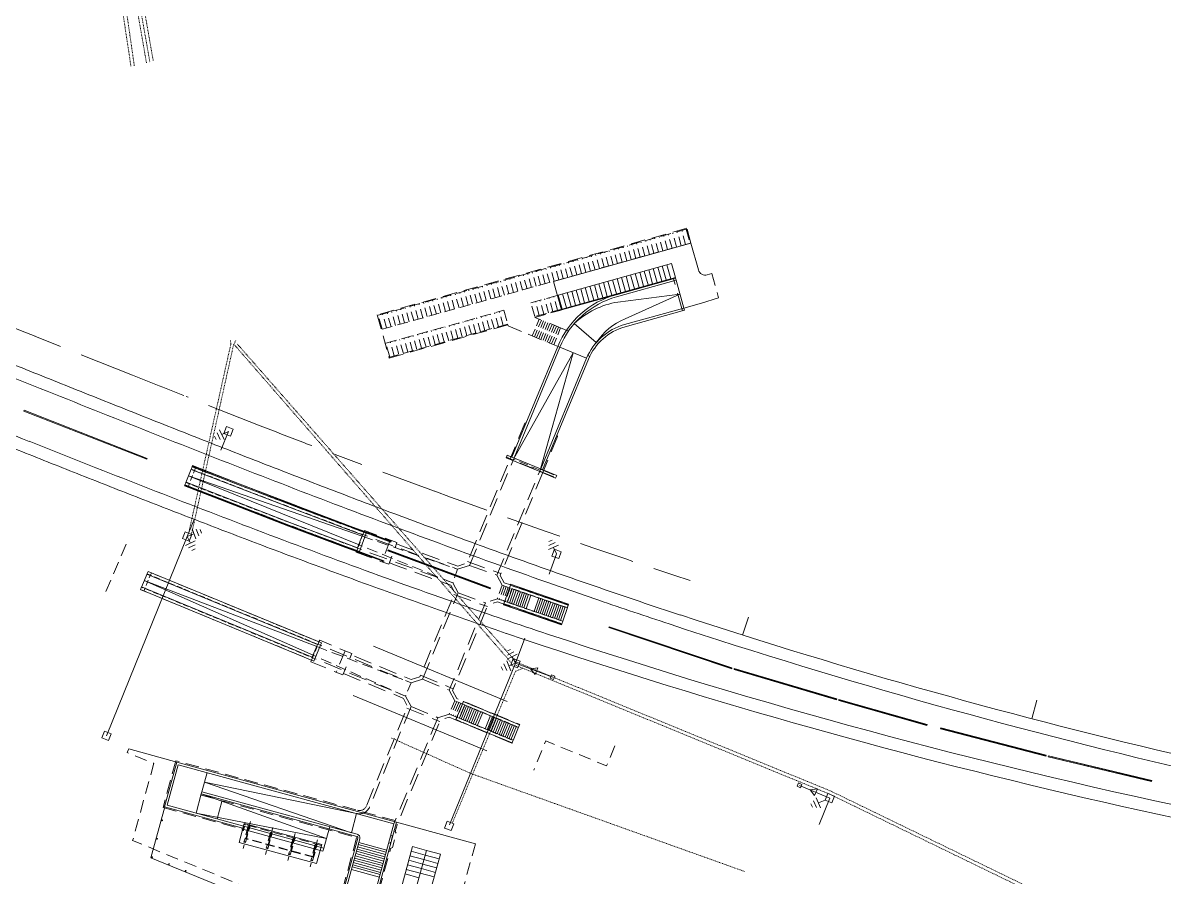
# Model space of a CAD drawing. Header units: metres. Extents: x 2698523 to 2699102, y 1261619 to 1261959.
# Drawn here: x 2698813.7 to 2698971.3, y 1261715.1 to 1261833.1 of the extents above; entities that cross this region are included whole.
import ezdxf

# ---------------------------------------------------------------- set-up
doc = ezdxf.new("R2010")
doc.units = ezdxf.units.M
for name, pattern in [('CADWORK_12', [3.75, 2.5, -1.25]), ('CADWORK_4', [9, 5.75, -3.25]), ('CADWORK_5', [13.2, 10, -1.5, 0.2, -1.5]), ('DGN Style 3', [10.7016, 7.644, -3.0576]), ('DGN Style 6', [14.538888, 0.007644, -3.0576, 5.3508, -3.0576, 0.007644, -3.0576]), ('GETRENNT', [1.25, 0.5, -0.25, 0, -0.25, 0, -0.25])]:
    doc.linetypes.add(name, pattern=pattern)
doc.layers.add('leitung', color=7, linetype='Continuous', lineweight=5, true_color=0x000000)
doc.layers.add('projekt_bzu23', color=7, linetype='Continuous', lineweight=5, true_color=0x000000)
doc.styles.add('Style-monotxt', font='monotxt.shx')
doc.linetypes.add('CADWORK_16', pattern='A,2,["|",Style-monotxt,S=6,R=170.000016,X=3.02,Y=5.58],-2.1,["|",Style-monotxt,S=12,R=10.000004,X=-2.9,Y=-6.6],-2.1,["|",Style-monotxt,S=6,R=170.000016,X=1.96,Y=-0.36],10.8', length=17)

msp = doc.modelspace()

# ---------------------------------------------------------------- linework, layer by layer
at = {"layer": 'leitung', "linetype": 'DGN Style 3', "ltscale": 0.005}
for points in [[(2698845.09, 1261874.66), (2698834.95, 1261871.89), (2698823.49, 1261861.04), (2698828.64, 1261827.11)], [(2698829.1, 1261827.19), (2698824.26, 1261860.84), (2698835.19, 1261870.92), (2698845.34, 1261873.68)], [(2698845.59, 1261872.72), (2698835.44, 1261869.95), (2698825.46, 1261860.39), (2698831.25, 1261827.72), (2698831.25, 1261827.71)], [(2698845.84, 1261871.75), (2698835.68, 1261868.99), (2698826.02, 1261860.3), (2698831.71, 1261827.92)]]:
    msp.add_lwpolyline(points, dxfattribs=at)
at = {"layer": 'leitung', "linetype": 'DGN Style 6', "ltscale": 0.005}
msp.add_lwpolyline([(2698830.78, 1261827.6), (2698825.02, 1261860.64), (2698833.94, 1261873.71)], dxfattribs=at)
at = {"layer": 'projekt_bzu23', "linetype": 'Continuous'}
for p, q in [((2698903.2, 1261797.79), (2698902.66, 1261799.72)), ((2698897.56, 1261796.22), (2698897.03, 1261798.15)), ((2698898.19, 1261796.39), (2698897.65, 1261798.32)), ((2698898.82, 1261796.57), (2698898.28, 1261798.5)), ((2698899.44, 1261796.74), (2698898.9, 1261798.67)), ((2698900.07, 1261796.92), (2698899.53, 1261798.85)), ((2698900.69, 1261797.09), (2698900.16, 1261799.02)), ((2698901.32, 1261797.27), (2698900.78, 1261799.2)), ((2698901.95, 1261797.44), (2698901.41, 1261799.37)), ((2698902.57, 1261797.62), (2698902.03, 1261799.55)), ((2698908.87, 1261798.5), (2698908.24, 1261798.32)), ((2698891.93, 1261794.65), (2698891.39, 1261796.57)), ((2698892.56, 1261794.82), (2698892.02, 1261796.75)), ((2698893.18, 1261795), (2698892.64, 1261796.92)), ((2698893.81, 1261795.17), (2698893.27, 1261797.1)), ((2698894.43, 1261795.35), (2698893.9, 1261797.27)), ((2698895.06, 1261795.52), (2698894.52, 1261797.45)), ((2698895.69, 1261795.69), (2698895.15, 1261797.62)), ((2698896.31, 1261795.87), (2698895.77, 1261797.8)), ((2698896.94, 1261796.04), (2698896.4, 1261797.97)), ((2698888.8, 1261793.77), (2698888.26, 1261795.7)), ((2698889.43, 1261793.95), (2698888.89, 1261795.87)), ((2698890.05, 1261794.12), (2698889.51, 1261796.05)), ((2698890.68, 1261794.3), (2698890.14, 1261796.22)), ((2698891.3, 1261794.47), (2698890.77, 1261796.4)), ((2698813.83, 1261779.51), (2698830.84, 1261772.86)), ((2698813.87, 1261779.61), (2698830.87, 1261772.95)), ((2698840.19, 1261776.03), (2698840.42, 1261775.58)), ((2698840.53, 1261776.48), (2698840.97, 1261775.59)), ((2698840.86, 1261776.92), (2698841.53, 1261775.58)), ((2698842.09, 1261776.7), (2698841.06, 1261774.12)), ((2698885.09, 1261771.15), (2698880.47, 1261773.06)), ((2698836.41, 1261762.17), (2698837.36, 1261764.52)), ((2698836.41, 1261762.17), (2698825.25, 1261734.63)), ((2698836.16, 1261760.94), (2698837.52, 1261761.58)), ((2698836.6, 1261760.6), (2698837.5, 1261761.03)), ((2698837.04, 1261760.25), (2698837.49, 1261760.47)), ((2698864.12, 1261760.22), (2698878.27, 1261754.95)), ((2698864.15, 1261760.31), (2698878.3, 1261755.04)), ((2698887.43, 1261759.76), (2698886.39, 1261756.95)), ((2698830.09, 1261755.16), (2698830.86, 1261757.01)), ((2698881.04, 1261755.47), (2698889.04, 1261752.71)), ((2698881.08, 1261755.57), (2698889.08, 1261752.81)), ((2698881.3, 1261754.97), (2698880.65, 1261753.08)), ((2698881.58, 1261754.88), (2698880.93, 1261752.98)), ((2698881.86, 1261754.78), (2698881.21, 1261752.89)), ((2698882.15, 1261754.68), (2698881.49, 1261752.79)), ((2698882.43, 1261754.58), (2698881.78, 1261752.69)), ((2698882.71, 1261754.49), (2698882.06, 1261752.6)), ((2698882.99, 1261754.39), (2698882.34, 1261752.5)), ((2698883.27, 1261754.29), (2698882.62, 1261752.4)), ((2698883.55, 1261754.2), (2698882.9, 1261752.31)), ((2698883.85, 1261754.09), (2698883.2, 1261752.2)), ((2698880.11, 1261752.75), (2698888.11, 1261750)), ((2698880.14, 1261752.85), (2698888.14, 1261750.09)), ((2698884.96, 1261753.71), (2698884.31, 1261751.82)), ((2698885.25, 1261753.61), (2698884.59, 1261751.72)), ((2698885.53, 1261753.52), (2698884.88, 1261751.62)), ((2698885.81, 1261753.42), (2698885.16, 1261751.53)), ((2698886.09, 1261753.32), (2698885.44, 1261751.43)), ((2698886.37, 1261753.22), (2698885.72, 1261751.33)), ((2698886.65, 1261753.13), (2698886, 1261751.24)), ((2698886.93, 1261753.03), (2698886.28, 1261751.14)), ((2698887.22, 1261752.93), (2698886.56, 1261751.04)), ((2698887.5, 1261752.84), (2698886.85, 1261750.95)), ((2698887.78, 1261752.74), (2698887.13, 1261750.85)), ((2698888.06, 1261752.64), (2698887.41, 1261750.75)), ((2698888.34, 1261752.55), (2698887.69, 1261750.66)), ((2698888.62, 1261752.45), (2698887.97, 1261750.56)), ((2698888.92, 1261752.35), (2698888.27, 1261750.46)), ((2698913.92, 1261751.04), (2698913.12, 1261748.53)), ((2698894.65, 1261749.6), (2698911.61, 1261743.91)), ((2698894.68, 1261749.69), (2698911.65, 1261744)), ((2698881.74, 1261744.68), (2698883.02, 1261748.11)), ((2698880.16, 1261744.58), (2698880.54, 1261743.65)), ((2698880.53, 1261744.99), (2698881.09, 1261743.6)), ((2698881.74, 1261744.68), (2698886.88, 1261742.72)), ((2698879.79, 1261744.15), (2698879.98, 1261743.69)), ((2698911.93, 1261743.81), (2698926.08, 1261739.61)), ((2698911.96, 1261743.9), (2698926.1, 1261739.71)), ((2698875, 1261738.8), (2698874.24, 1261736.95)), ((2698875.28, 1261738.69), (2698874.51, 1261736.84)), ((2698875.55, 1261738.57), (2698874.79, 1261736.72)), ((2698875.83, 1261738.46), (2698875.06, 1261736.61)), ((2698876.1, 1261738.34), (2698875.34, 1261736.5)), ((2698876.38, 1261738.23), (2698875.61, 1261736.38)), ((2698876.65, 1261738.12), (2698875.89, 1261736.27)), ((2698926.39, 1261739.52), (2698938.59, 1261736.1)), ((2698926.42, 1261739.62), (2698938.62, 1261736.19)), ((2698953.77, 1261739.54), (2698953.08, 1261736.99)), ((2698876.94, 1261738), (2698876.17, 1261736.15)), ((2698877.22, 1261737.88), (2698876.46, 1261736.03)), ((2698878.31, 1261737.43), (2698877.55, 1261735.58)), ((2698878.59, 1261737.32), (2698877.82, 1261735.47)), ((2698878.86, 1261737.2), (2698878.1, 1261735.36)), ((2698879.14, 1261737.09), (2698878.37, 1261735.24)), ((2698879.41, 1261736.98), (2698878.65, 1261735.13)), ((2698879.69, 1261736.86), (2698878.92, 1261735.01)), ((2698879.96, 1261736.75), (2698879.2, 1261734.9)), ((2698880.24, 1261736.63), (2698879.47, 1261734.79)), ((2698880.51, 1261736.52), (2698879.75, 1261734.67)), ((2698880.79, 1261736.41), (2698880.02, 1261734.56)), ((2698881.06, 1261736.29), (2698880.3, 1261734.45)), ((2698881.34, 1261736.18), (2698880.57, 1261734.33)), ((2698881.61, 1261736.07), (2698880.85, 1261734.22)), ((2698881.89, 1261735.95), (2698881.12, 1261734.1)), ((2698882.17, 1261735.83), (2698881.41, 1261733.99)), ((2698940.46, 1261735.61), (2698955.03, 1261731.83)), ((2698940.49, 1261735.7), (2698955.05, 1261731.93)), ((2698955.37, 1261731.85), (2698969.61, 1261728.43)), ((2698955.35, 1261731.75), (2698969.59, 1261728.34)), ((2698925.16, 1261726.03), (2698920.99, 1261727.79)), ((2698922.93, 1261725.66), (2698923.31, 1261724.73)), ((2698923.3, 1261726.07), (2698923.86, 1261724.69)), ((2698922.56, 1261725.24), (2698922.75, 1261724.77)), ((2698865.33, 1261722.71), (2698876.21, 1261719.73)), ((2698869.1, 1261717.54), (2698867.17, 1261718.07)), ((2698869.27, 1261718.17), (2698867.34, 1261718.7)), ((2698871.2, 1261717.64), (2698869.27, 1261718.17)), ((2698868.59, 1261715.66), (2698866.66, 1261716.19)), ((2698868.76, 1261716.29), (2698866.83, 1261716.82)), ((2698868.93, 1261716.92), (2698867, 1261717.44)), ((2698870.69, 1261715.76), (2698868.76, 1261716.29)), ((2698870.86, 1261716.39), (2698868.93, 1261716.92)), ((2698871.03, 1261717.02), (2698869.1, 1261717.54)), ((2698868.42, 1261715.04), (2698866.49, 1261715.56)), ((2698870.52, 1261715.14), (2698868.59, 1261715.66))]:
    msp.add_line(p, q, dxfattribs=at)
at = {"layer": 'projekt_bzu23'}
for p, q in [((2698905.01, 1261793.73), (2698903.93, 1261797.58)), ((2698892.9, 1261788.96), (2698889.87, 1261791.58)), ((2698887.62, 1261788.46), (2698887.62, 1261788.46)), ((2698887.86, 1261788.32), (2698891.56, 1261786.79)), ((2698862.12, 1261747.02), (2698880.61, 1261739.4)), ((2698881.74, 1261744.68), (2698872.63, 1261722.32)), ((2698859.31, 1261740.2), (2698877.8, 1261732.57)), ((2698839.16, 1261729.55), (2698838.43, 1261726.9)), ((2698838.35, 1261726.61), (2698837.63, 1261723.96)), ((2698925.16, 1261726.03), (2698923.68, 1261722.38)), ((2698859.8, 1261723.91), (2698859.08, 1261721.25)), ((2698856.01, 1261721.78), (2698855.28, 1261719.13)), ((2698856.01, 1261721.78), (2698856.09, 1261722.07)), ((2698863.8, 1261718.24), (2698859.94, 1261719.3)), ((2698863.88, 1261718.55), (2698860.02, 1261719.61)), ((2698863.97, 1261718.86), (2698860.11, 1261719.91)), ((2698863.38, 1261716.7), (2698859.52, 1261717.75)), ((2698863.46, 1261717.01), (2698859.6, 1261718.06)), ((2698863.55, 1261717.32), (2698859.69, 1261718.37)), ((2698863.63, 1261717.63), (2698859.77, 1261718.68)), ((2698863.71, 1261717.93), (2698859.86, 1261718.99)), ((2698862.95, 1261715.13), (2698859.09, 1261716.18)), ((2698863.04, 1261715.46), (2698859.18, 1261716.52)), ((2698863.12, 1261715.77), (2698859.27, 1261716.83)), ((2698863.21, 1261716.08), (2698859.35, 1261717.14)), ((2698863.29, 1261716.39), (2698859.43, 1261717.45))]:
    msp.add_line(p, q, dxfattribs=at)
at = {"layer": 'projekt_bzu23', "linetype": 'DGN Style 3'}
for p, q in [((2698828.84, 1261784.45), (2698815.38, 1261789.84)), ((2698846.48, 1261777.48), (2698836.27, 1261781.5)), ((2698870.58, 1261768.43), (2698858.32, 1261772.96))]:
    msp.add_line(p, q, dxfattribs=at)
at = {"layer": 'projekt_bzu23', "linetype": 'Continuous', "extrusion": (0, 0, -1)}
for p, q in [((2698837.07, 1261763.23), (2698837.61, 1261761.83)), ((2698837.62, 1261763.18), (2698837.99, 1261762.25)), ((2698838.18, 1261763.12), (2698838.36, 1261762.65)), ((2698886.33, 1261760.36), (2698887.69, 1261760.98)), ((2698886.34, 1261760.91), (2698887.25, 1261761.33)), ((2698886.36, 1261761.47), (2698886.82, 1261761.68)), ((2698880.63, 1261746.36), (2698881.08, 1261746.58)), ((2698880.63, 1261745.8), (2698881.52, 1261746.24)), ((2698880.62, 1261745.24), (2698881.97, 1261745.9))]:
    msp.add_line(p, q, dxfattribs=at)
at = {"layer": 'projekt_bzu23', "linetype": 'Continuous', "ltscale": 0.3}
for p, q in [((2698889.03, 1261752.68), (2698889.05, 1261752.73)), ((2698888.13, 1261750.08), (2698888.15, 1261750.13)), ((2698882.31, 1261736.16), (2698882.33, 1261736.2)), ((2698881.26, 1261733.62), (2698881.27, 1261733.66))]:
    msp.add_line(p, q, dxfattribs=at)
at = {"layer": 'projekt_bzu23', "linetype": 'Continuous', "ltscale": 0.5}
for p, q in [((2698845.07, 1261722.1), (2698844.84, 1261722.17)), ((2698848.16, 1261721.26), (2698847.93, 1261721.32)), ((2698844.24, 1261719.95), (2698844.47, 1261719.88)), ((2698851.25, 1261720.41), (2698851.02, 1261720.48)), ((2698854.33, 1261719.57), (2698854.1, 1261719.63)), ((2698847.32, 1261719.1), (2698847.55, 1261719.04)), ((2698850.41, 1261718.26), (2698850.64, 1261718.2)), ((2698853.5, 1261717.42), (2698853.73, 1261717.35))]:
    msp.add_line(p, q, dxfattribs=at)
at = {"layer": 'projekt_bzu23', "linetype": 'CADWORK_12', "ltscale": 0.8}
for points in [[(2698905.98, 1261802.72), (2698905.41, 1261804.75), (2698862.65, 1261792.8), (2698864.32, 1261786.83), (2698880.69, 1261791.4), (2698880.73, 1261791.27), (2698887.86, 1261788.32)], [(2698864.44, 1261761.68), (2698863.32, 1261758.68)], [(2698858.21, 1261746.38), (2698856.99, 1261743.42)]]:
    msp.add_lwpolyline(points, dxfattribs=at)
at = {"layer": 'projekt_bzu23', "linetype": 'CADWORK_12', "ltscale": 0.6}
for points in [[(2698905.34, 1261804.62), (2698905.88, 1261802.7), (2698863.31, 1261790.8), (2698862.77, 1261792.73), (2698905.34, 1261804.62)], [(2698888.18, 1261793.6), (2698884.42, 1261792.55), (2698883.88, 1261794.47), (2698887.64, 1261795.52)], [(2698880.13, 1261793.42), (2698880.67, 1261791.5), (2698864.39, 1261786.95), (2698863.85, 1261788.87), (2698880.13, 1261793.42)], [(2698884.43, 1261792.45), (2698888.1, 1261793.47)], [(2698860.58, 1261762.21), (2698873.76, 1261757.65)], [(2698873.08, 1261755.77), (2698860.14, 1261761.02)], [(2698854.29, 1261746.96), (2698867.33, 1261741.97)], [(2698866.56, 1261740.12), (2698853.8, 1261745.77)]]:
    msp.add_lwpolyline(points, dxfattribs=at)
at = {"layer": 'projekt_bzu23', "linetype": 'CADWORK_12', "ltscale": 0.5}
for points in [[(2698905.25, 1261802.52), (2698904.72, 1261804.45)], [(2698899.62, 1261800.95), (2698899.08, 1261802.87)], [(2698900.25, 1261801.12), (2698899.71, 1261803.05)], [(2698900.87, 1261801.3), (2698900.33, 1261803.22)], [(2698901.5, 1261801.47), (2698900.96, 1261803.4)], [(2698902.12, 1261801.65), (2698901.59, 1261803.57)], [(2698902.75, 1261801.82), (2698902.21, 1261803.75)], [(2698903.38, 1261802), (2698902.84, 1261803.92)], [(2698904, 1261802.17), (2698903.46, 1261804.1)], [(2698904.63, 1261802.35), (2698904.09, 1261804.27)], [(2698893.99, 1261799.37), (2698893.45, 1261801.3)], [(2698894.61, 1261799.55), (2698894.07, 1261801.47)], [(2698895.24, 1261799.72), (2698894.7, 1261801.65)], [(2698895.86, 1261799.9), (2698895.33, 1261801.82)], [(2698896.49, 1261800.07), (2698895.95, 1261802)], [(2698897.12, 1261800.25), (2698896.58, 1261802.17)], [(2698897.74, 1261800.42), (2698897.2, 1261802.35)], [(2698898.37, 1261800.6), (2698897.83, 1261802.52)], [(2698898.99, 1261800.77), (2698898.46, 1261802.7)], [(2698888.35, 1261797.8), (2698887.81, 1261799.72)], [(2698888.98, 1261797.97), (2698888.44, 1261799.9)], [(2698889.6, 1261798.15), (2698889.06, 1261800.07)], [(2698890.23, 1261798.32), (2698889.69, 1261800.25)], [(2698890.86, 1261798.5), (2698890.32, 1261800.42)], [(2698891.48, 1261798.67), (2698890.94, 1261800.6)], [(2698892.11, 1261798.85), (2698891.57, 1261800.77)], [(2698892.73, 1261799.02), (2698892.2, 1261800.95)], [(2698893.36, 1261799.2), (2698892.82, 1261801.12)], [(2698882.72, 1261796.22), (2698882.18, 1261798.15)], [(2698883.34, 1261796.4), (2698882.8, 1261798.33)], [(2698883.97, 1261796.57), (2698883.43, 1261798.5)], [(2698884.6, 1261796.75), (2698884.06, 1261798.68)], [(2698885.22, 1261796.92), (2698884.68, 1261798.85)], [(2698885.85, 1261797.1), (2698885.31, 1261799.02)], [(2698886.47, 1261797.27), (2698885.93, 1261799.2)], [(2698887.1, 1261797.45), (2698886.56, 1261799.37)], [(2698887.73, 1261797.62), (2698887.19, 1261799.55)], [(2698877.08, 1261794.65), (2698876.54, 1261796.58)], [(2698877.71, 1261794.82), (2698877.17, 1261796.75)], [(2698878.33, 1261795), (2698877.8, 1261796.93)], [(2698878.96, 1261795.17), (2698878.42, 1261797.1)], [(2698879.59, 1261795.35), (2698879.05, 1261797.28)], [(2698880.21, 1261795.52), (2698879.67, 1261797.45)], [(2698880.84, 1261795.7), (2698880.3, 1261797.63)], [(2698881.46, 1261795.87), (2698880.93, 1261797.8)], [(2698882.09, 1261796.05), (2698881.55, 1261797.98)], [(2698871.45, 1261793.08), (2698870.91, 1261795)], [(2698872.07, 1261793.25), (2698871.54, 1261795.18)], [(2698872.7, 1261793.43), (2698872.16, 1261795.35)], [(2698873.33, 1261793.6), (2698872.79, 1261795.53)], [(2698873.95, 1261793.77), (2698873.41, 1261795.7)], [(2698874.58, 1261793.95), (2698874.04, 1261795.88)], [(2698875.2, 1261794.12), (2698874.67, 1261796.05)], [(2698875.83, 1261794.3), (2698875.29, 1261796.23)], [(2698876.46, 1261794.47), (2698875.92, 1261796.4)], [(2698886.3, 1261793.07), (2698885.76, 1261795)], [(2698886.92, 1261793.25), (2698886.38, 1261795.17)], [(2698887.55, 1261793.42), (2698887.01, 1261795.35)], [(2698865.81, 1261791.5), (2698865.28, 1261793.43)], [(2698866.44, 1261791.68), (2698865.9, 1261793.6)], [(2698867.07, 1261791.85), (2698866.53, 1261793.78)], [(2698867.69, 1261792.03), (2698867.15, 1261793.95)], [(2698868.32, 1261792.2), (2698867.78, 1261794.13)], [(2698868.94, 1261792.38), (2698868.41, 1261794.3)], [(2698869.57, 1261792.55), (2698869.03, 1261794.48)], [(2698870.2, 1261792.73), (2698869.66, 1261794.65)], [(2698870.82, 1261792.9), (2698870.28, 1261794.83)], [(2698885.04, 1261792.72), (2698884.51, 1261794.65)], [(2698885.67, 1261792.9), (2698885.13, 1261794.82)], [(2698863.94, 1261790.98), (2698863.4, 1261792.9)], [(2698864.56, 1261791.15), (2698864.02, 1261793.08)], [(2698865.19, 1261791.33), (2698864.65, 1261793.25)], [(2698875.03, 1261789.92), (2698874.49, 1261791.85)], [(2698875.66, 1261790.1), (2698875.12, 1261792.02)], [(2698876.28, 1261790.27), (2698875.74, 1261792.2)], [(2698876.91, 1261790.45), (2698876.37, 1261792.37)], [(2698877.53, 1261790.62), (2698877, 1261792.55)], [(2698878.16, 1261790.8), (2698877.62, 1261792.72)], [(2698878.79, 1261790.97), (2698878.25, 1261792.9)], [(2698879.41, 1261791.15), (2698878.87, 1261793.07)], [(2698880.04, 1261791.32), (2698879.5, 1261793.25)], [(2698869.4, 1261788.35), (2698868.86, 1261790.27)], [(2698870.02, 1261788.52), (2698869.48, 1261790.45)], [(2698870.65, 1261788.7), (2698870.11, 1261790.62)], [(2698871.27, 1261788.87), (2698870.73, 1261790.8)], [(2698871.9, 1261789.05), (2698871.36, 1261790.97)], [(2698872.53, 1261789.22), (2698871.99, 1261791.15)], [(2698873.15, 1261789.4), (2698872.61, 1261791.32)], [(2698873.78, 1261789.57), (2698873.24, 1261791.5)], [(2698874.4, 1261789.75), (2698873.87, 1261791.67)], [(2698865.01, 1261787.12), (2698864.47, 1261789.05)], [(2698865.64, 1261787.3), (2698865.1, 1261789.22)], [(2698866.27, 1261787.47), (2698865.73, 1261789.4)], [(2698866.89, 1261787.65), (2698866.35, 1261789.57)], [(2698867.52, 1261787.82), (2698866.98, 1261789.75)], [(2698868.14, 1261788), (2698867.6, 1261789.92)], [(2698868.77, 1261788.17), (2698868.23, 1261790.1)], [(2698885.17, 1261771.34), (2698881.47, 1261772.87)], [(2698873.76, 1261757.65), (2698873.08, 1261755.77)], [(2698879.9, 1261755.46), (2698879.24, 1261753.57)], [(2698880.18, 1261755.36), (2698879.52, 1261753.47)], [(2698880.46, 1261755.26), (2698879.81, 1261753.37)], [(2698880.74, 1261755.17), (2698880.09, 1261753.27)], [(2698881.02, 1261755.07), (2698880.37, 1261753.18)], [(2698867.33, 1261741.97), (2698866.56, 1261740.12)], [(2698873.35, 1261739.48), (2698872.59, 1261737.63)], [(2698873.63, 1261739.37), (2698872.86, 1261737.52)], [(2698873.9, 1261739.26), (2698873.14, 1261737.41)], [(2698874.18, 1261739.14), (2698873.41, 1261737.29)], [(2698874.45, 1261739.03), (2698873.69, 1261737.18)], [(2698874.73, 1261738.91), (2698873.96, 1261737.07)], [(2698854.96, 1261719.48), (2698844.26, 1261722.41)], [(2698844.84, 1261722.17), (2698844.24, 1261719.95)], [(2698844.47, 1261719.88), (2698845.07, 1261722.1)], [(2698847.93, 1261721.32), (2698847.32, 1261719.1)], [(2698847.55, 1261719.04), (2698848.16, 1261721.26)], [(2698853.86, 1261717.85), (2698844.37, 1261720.45)], [(2698853.88, 1261717.91), (2698844.39, 1261720.51)], [(2698851.02, 1261720.48), (2698850.41, 1261718.26)], [(2698850.64, 1261718.2), (2698851.25, 1261720.41)], [(2698854.1, 1261719.63), (2698853.5, 1261717.42)], [(2698853.73, 1261717.35), (2698854.33, 1261719.57)]]:
    msp.add_lwpolyline(points, dxfattribs=at)
at = {"layer": 'projekt_bzu23', "linetype": 'Continuous', "flags": 128}
for points in [[(2698908.24, 1261798.32, -0.414094), (2698907.01, 1261799.02), (2698905.98, 1261802.72), (2698887, 1261797.42), (2698888.1, 1261793.47), (2698895.64, 1261795.58)], [(2698833, 1261722.96, 1), (2698832.9, 1261722.96), (2698832.9, 1261722.96, 1), (2698833, 1261722.96)], [(2698832.31, 1261720.42, 1), (2698832.21, 1261720.42), (2698832.21, 1261720.42, 1), (2698832.31, 1261720.42)], [(2698831.61, 1261717.88, 1), (2698831.51, 1261717.88), (2698831.51, 1261717.88, 1), (2698831.61, 1261717.88)], [(2698833.93, 1261716.93, 1), (2698833.83, 1261716.93), (2698833.83, 1261716.93, 1), (2698833.93, 1261716.93)], [(2698836.24, 1261715.99, 1), (2698836.14, 1261715.99), (2698836.14, 1261715.99, 1), (2698836.24, 1261715.99)]]:
    msp.add_lwpolyline(points, format="xyb", dxfattribs=at)
at = {"layer": 'projekt_bzu23', "flags": 128}
for points in [[(2698887.64, 1261795.52), (2698903.29, 1261799.9), (2698903.83, 1261797.97), (2698888.18, 1261793.6), (2698887.64, 1261795.52)], [(2698885.17, 1261771.34), (2698889.71, 1261787.56), (2698881.47, 1261772.86)], [(2698865.33, 1261722.71), (2698834.95, 1261731.01), (2698833.26, 1261724.84), (2698844.11, 1261721.87), (2698844.07, 1261721.73), (2698855.16, 1261718.7), (2698855.28, 1261719.13)], [(2698864.96, 1261722.5), (2698835.16, 1261730.65), (2698833.63, 1261725.05), (2698855.28, 1261719.13)], [(2698859.08, 1261721.25), (2698838.8, 1261728.22), (2698859.8, 1261723.91)], [(2698838.35, 1261726.61), (2698855.64, 1261720.46), (2698837.63, 1261723.96)], [(2698857.85, 1261711.65), (2698860.25, 1261720.42), (2698860.26, 1261720.49), (2698860.26, 1261720.56), (2698860.26, 1261720.63), (2698860.24, 1261720.7), (2698860.22, 1261720.76), (2698860.18, 1261720.83), (2698860.14, 1261720.88), (2698860.08, 1261720.93), (2698860.03, 1261720.97), (2698859.96, 1261721.01), (2698859.9, 1261721.03), (2698838.43, 1261726.9), (2698838.35, 1261726.61)], [(2698838.35, 1261726.61), (2698859.82, 1261720.74), (2698859.85, 1261720.73), (2698859.88, 1261720.71), (2698859.91, 1261720.69), (2698859.93, 1261720.66), (2698859.95, 1261720.63), (2698859.96, 1261720.6), (2698859.96, 1261720.56), (2698859.96, 1261720.53), (2698859.96, 1261720.5), (2698857.56, 1261711.73)], [(2698833.31, 1261724.83), (2698831.38, 1261717.79), (2698865.95, 1261703.63), (2698867.02, 1261703.16), (2698868.07, 1261702.64), (2698869.09, 1261702.07), (2698870.09, 1261701.46), (2698871.05, 1261700.79)], [(2698864.96, 1261722.5), (2698861.71, 1261710.59), (2698862, 1261710.51), (2698865.33, 1261722.71)], [(2698844.77, 1261721.9), (2698845, 1261721.84), (2698844.93, 1261721.6), (2698844.71, 1261721.66), (2698844.77, 1261721.9)], [(2698844.86, 1261721.86), (2698844.9, 1261721.85), (2698844.84, 1261721.64), (2698844.8, 1261721.65), (2698844.86, 1261721.86)], [(2698847.86, 1261721.06), (2698848.08, 1261720.99), (2698848.02, 1261720.75), (2698847.8, 1261720.81), (2698847.86, 1261721.06)], [(2698847.95, 1261721.02), (2698847.99, 1261721.01), (2698847.93, 1261720.79), (2698847.89, 1261720.8), (2698847.95, 1261721.02)], [(2698850.95, 1261720.21), (2698851.17, 1261720.15), (2698851.1, 1261719.91), (2698850.88, 1261719.97), (2698850.95, 1261720.21)], [(2698851.04, 1261720.17), (2698851.07, 1261720.16), (2698851.02, 1261719.95), (2698850.98, 1261719.96), (2698851.04, 1261720.17)], [(2698854.03, 1261719.37), (2698854.26, 1261719.31), (2698854.19, 1261719.07), (2698853.97, 1261719.13), (2698854.03, 1261719.37)], [(2698854.12, 1261719.33), (2698854.16, 1261719.32), (2698854.1, 1261719.11), (2698854.06, 1261719.12), (2698854.12, 1261719.33)], [(2698865.29, 1261711.17), (2698867.52, 1261719.33), (2698869.44, 1261718.8), (2698867.22, 1261710.65), (2698865.29, 1261711.17)], [(2698865.29, 1261711.17), (2698867.52, 1261719.33), (2698869.44, 1261718.8), (2698867.22, 1261710.65), (2698865.29, 1261711.17)], [(2698867.22, 1261710.65), (2698869.44, 1261718.8), (2698871.37, 1261718.27), (2698869.15, 1261710.12), (2698867.22, 1261710.65)], [(2698867.22, 1261710.65), (2698869.44, 1261718.8), (2698871.37, 1261718.27), (2698869.15, 1261710.12), (2698867.22, 1261710.65)]]:
    msp.add_lwpolyline(points, dxfattribs=at)
at = {"layer": 'projekt_bzu23', "linetype": 'CADWORK_4', "ltscale": 0.3, "flags": 128}
for points in [[(2698908.87, 1261798.5), (2698909.81, 1261795.14)], [(2698895.48, 1261733.26), (2698894.34, 1261730.48), (2698885.93, 1261733.93), (2698884.27, 1261729.9)], [(2698876.21, 1261719.73), (2698871.56, 1261702.75), (2698870.84, 1261702.94), (2698858.33, 1261708.07), (2698857.86, 1261706.94), (2698856.47, 1261707.51), (2698856.94, 1261708.64), (2698828.87, 1261720.17), (2698831.79, 1261730.84), (2698828.12, 1261732.33)]]:
    msp.add_lwpolyline(points, dxfattribs=at)
at = {"layer": 'projekt_bzu23', "flags": 128}
for points in [[(2698903.93, 1261797.58), (2698903.85, 1261797.87), (2698895.64, 1261795.58, 0.230483), (2698887.59, 1261788.43), (2698881.25, 1261773.12)], [(2698881.55, 1261773.05), (2698887.86, 1261788.32, -0.230483), (2698895.72, 1261795.29), (2698903.93, 1261797.58)], [(2698904.47, 1261795.66), (2698895.9, 1261794.56, 0.150435), (2698889.87, 1261791.58)], [(2698904.47, 1261795.66), (2698896.9, 1261792.26, 0.150422), (2698892.9, 1261788.96)], [(2698885.24, 1261771.52), (2698891.56, 1261786.79, -0.230483), (2698896.8, 1261791.44), (2698905.01, 1261793.73), (2698905.09, 1261793.44), (2698896.88, 1261791.15, 0.230483), (2698891.84, 1261786.68), (2698885.5, 1261771.36)], [(2698904.53, 1261751.32, -0.002742), (2698895.65, 1261754.3, -0.002481), (2698886.81, 1261757.37, -0.002219), (2698877.99, 1261760.53, -0.001958), (2698869.2, 1261763.76, -0.001697), (2698860.44, 1261767.05, -0.001436), (2698851.69, 1261770.4, -0.001175), (2698842.96, 1261773.79, -0.000914), (2698834.25, 1261777.22, -0.000653), (2698825.55, 1261780.67, -0.000392), (2698816.85, 1261784.15, -0.000131), (2698808.16, 1261787.63)], [(2698880.48, 1261748.79, -0.00253), (2698872.17, 1261751.66, -0.002264), (2698863.88, 1261754.61, -0.001998), (2698855.61, 1261757.64, -0.001731), (2698847.37, 1261760.72, -0.001465), (2698839.15, 1261763.86, -0.001199), (2698830.94, 1261767.04, -0.000932), (2698822.75, 1261770.25, -0.000666), (2698814.57, 1261773.5, -0.0004), (2698806.4, 1261776.75, -0.000133), (2698798.23, 1261780.02)], [(2698844.37, 1261722.39, 1), (2698844.37, 1261722.49, 1), (2698844.37, 1261722.39)], [(2698844.14, 1261721.55, 1), (2698844.14, 1261721.65, 1), (2698844.14, 1261721.55)], [(2698844.77, 1261721.68, 1), (2698844.77, 1261721.71, 1), (2698844.77, 1261721.68)], [(2698844.81, 1261721.82, 1), (2698844.81, 1261721.86, 1), (2698844.81, 1261721.82)], [(2698844.9, 1261721.64, 1), (2698844.9, 1261721.68, 1), (2698844.9, 1261721.64)], [(2698844.94, 1261721.78, 1), (2698844.94, 1261721.82, 1), (2698844.94, 1261721.78)], [(2698847.85, 1261720.83, 1), (2698847.85, 1261720.87, 1), (2698847.85, 1261720.83)], [(2698847.89, 1261720.98, 1), (2698847.89, 1261721.01, 1), (2698847.89, 1261720.98)], [(2698847.99, 1261720.79, 1), (2698847.99, 1261720.83, 1), (2698847.99, 1261720.79)], [(2698848.03, 1261720.94, 1), (2698848.03, 1261720.98, 1), (2698848.03, 1261720.94)], [(2698850.94, 1261719.99, 1), (2698850.94, 1261720.03, 1), (2698850.94, 1261719.99)], [(2698850.98, 1261720.13, 1), (2698850.98, 1261720.17, 1), (2698850.98, 1261720.13)], [(2698851.07, 1261719.95, 1), (2698851.07, 1261719.99, 1), (2698851.07, 1261719.95)], [(2698851.11, 1261720.1, 1), (2698851.11, 1261720.13, 1), (2698851.11, 1261720.1)], [(2698854.07, 1261719.29, 1), (2698854.07, 1261719.33, 1), (2698854.07, 1261719.29)], [(2698854.2, 1261719.25, 1), (2698854.2, 1261719.29, 1), (2698854.2, 1261719.25)], [(2698854.03, 1261719.14, 1), (2698854.03, 1261719.18, 1), (2698854.03, 1261719.14)], [(2698854.16, 1261719.11, 1), (2698854.16, 1261719.14, 1), (2698854.16, 1261719.11)]]:
    msp.add_lwpolyline(points, format="xyb", dxfattribs=at)
at = {"layer": 'projekt_bzu23', "linetype": 'CADWORK_12'}
for points in [[(2698904.8, 1261793.36), (2698903.56, 1261797.79)], [(2698875.4, 1261758.18), (2698881.55, 1261773.05)], [(2698836.22, 1261769.62), (2698836.95, 1261771.49)], [(2698879.16, 1261756.82), (2698885.24, 1261771.52)], [(2698875.12, 1261758.7), (2698879.74, 1261757.04)], [(2698875.4, 1261758.18), (2698879.16, 1261756.82)], [(2698868.9, 1261742.47), (2698873.82, 1261754.37)], [(2698873.24, 1261754.16), (2698877.86, 1261752.49)], [(2698873.82, 1261754.37), (2698877.59, 1261753.01)], [(2698877.59, 1261753.01), (2698872.59, 1261740.94)], [(2698888.92, 1261752.35), (2698888.27, 1261750.46)], [(2698868.63, 1261743.01), (2698873.16, 1261741.14)], [(2698868.9, 1261742.47), (2698872.59, 1261740.94)], [(2698867.32, 1261738.67), (2698861.58, 1261724.78)], [(2698866.75, 1261738.47), (2698871.28, 1261736.6)], [(2698867.32, 1261738.67), (2698871.02, 1261737.14)], [(2698871.02, 1261737.14), (2698864.96, 1261722.5)], [(2698882.17, 1261735.83), (2698881.41, 1261733.99)], [(2698840.52, 1261723.17), (2698841.21, 1261725.67)]]:
    msp.add_lwpolyline(points, dxfattribs=at)
at = {"layer": 'projekt_bzu23', "linetype": 'Continuous', "flags": 128}
for points in [[(2698905.01, 1261793.73), (2698907.42, 1261794.4), (2698909.81, 1261795.14)], [(2698842.09, 1261776.7), (2698841.2, 1261776.26)], [(2698887.45, 1261770.61), (2698880.62, 1261773.43), (2698880.47, 1261773.06)], [(2698860.61, 1261762.41), (2698859.94, 1261760.61), (2698858.07, 1261761.31), (2698850.59, 1261764.13), (2698843.12, 1261766.99), (2698836.24, 1261769.66), (2698836.09, 1261769.29), (2698842.97, 1261766.62), (2698850.45, 1261763.75), (2698857.93, 1261760.93), (2698860.18, 1261760.1), (2698861.13, 1261762.65), (2698858.87, 1261763.49), (2698851.38, 1261766.31), (2698843.91, 1261769.17), (2698837.08, 1261771.82), (2698836.93, 1261771.45), (2698843.77, 1261768.8), (2698851.24, 1261765.93), (2698858.73, 1261763.11), (2698860.61, 1261762.41)], [(2698837.09, 1261771.85), (2698843.92, 1261769.19), (2698843.92, 1261769.19), (2698851.39, 1261766.33), (2698851.39, 1261766.33), (2698858.88, 1261763.51), (2698858.88, 1261763.51), (2698864.55, 1261761.41)], [(2698837.12, 1261771.94), (2698843.96, 1261769.29), (2698843.96, 1261769.29), (2698851.43, 1261766.42), (2698851.43, 1261766.43), (2698858.91, 1261763.6), (2698858.91, 1261763.61), (2698864.59, 1261761.5)], [(2698860.58, 1261762.21), (2698836.59, 1261770.56), (2698860.14, 1261761.02)], [(2698885.09, 1261771.15), (2698887.29, 1261770.24), (2698887.45, 1261770.61)], [(2698836.05, 1261769.17), (2698842.93, 1261766.5), (2698842.93, 1261766.5), (2698850.4, 1261763.63), (2698850.4, 1261763.63), (2698857.89, 1261760.81), (2698857.89, 1261760.81), (2698863.54, 1261758.72)], [(2698836.08, 1261769.26), (2698842.96, 1261766.59), (2698842.96, 1261766.59), (2698850.44, 1261763.73), (2698850.44, 1261763.73), (2698857.92, 1261760.9), (2698857.92, 1261760.9), (2698863.58, 1261758.81)], [(2698836.41, 1261762.17), (2698836.84, 1261761.27)], [(2698830.11, 1261755.2), (2698829.96, 1261754.83), (2698853.9, 1261744.96), (2698854.94, 1261747.47), (2698830.99, 1261757.35), (2698830.84, 1261756.98), (2698854.41, 1261747.25), (2698853.68, 1261745.48), (2698830.11, 1261755.2)], [(2698853.8, 1261745.77), (2698830.47, 1261756.09), (2698854.29, 1261746.96)], [(2698888.9, 1261752.31), (2698889.03, 1261752.69), (2698881.04, 1261755.44), (2698880.15, 1261752.87), (2698888.15, 1261750.12), (2698888.28, 1261750.49), (2698880.66, 1261753.12), (2698881.28, 1261754.94), (2698888.9, 1261752.31)], [(2698881.74, 1261744.68), (2698880.81, 1261744.3)], [(2698883.9, 1261743.85), (2698883.9, 1261743.85)], [(2698883.9, 1261743.85), (2698883.9, 1261743.85)], [(2698886.73, 1261743.04), (2698886.56, 1261742.58)], [(2698887.2, 1261742.87), (2698886.73, 1261743.04)], [(2698887.02, 1261742.4), (2698887.2, 1261742.87)], [(2698886.56, 1261742.58), (2698887.02, 1261742.4)], [(2698882.31, 1261736.17), (2698874.55, 1261739.38), (2698873.51, 1261736.86), (2698881.27, 1261733.65), (2698881.42, 1261734.02), (2698874.03, 1261737.08), (2698874.77, 1261738.85), (2698882.16, 1261735.8), (2698882.31, 1261736.17)], [(2698828.12, 1261732.33), (2698828.32, 1261732.83), (2698834.95, 1261731.01)], [(2698920.86, 1261728.12), (2698920.66, 1261727.66)], [(2698920.66, 1261727.66), (2698921.12, 1261727.47)], [(2698921.32, 1261727.93), (2698920.86, 1261728.12)], [(2698921.12, 1261727.47), (2698921.32, 1261727.93)], [(2698922.52, 1261727.15), (2698922.52, 1261727.15)], [(2698922.52, 1261727.15), (2698922.52, 1261727.15)], [(2698924.5, 1261725.76), (2698923.58, 1261725.38)], [(2698844.29, 1261722.52), (2698854.99, 1261719.6), (2698854.28, 1261716.99), (2698843.58, 1261719.92), (2698844.29, 1261722.52)]]:
    msp.add_lwpolyline(points, dxfattribs=at)
at = {"layer": 'projekt_bzu23', "linetype": 'CADWORK_12', "ltscale": 0.4}
for points in [[(2698885.03, 1261792.2), (2698884.07, 1261789.89)], [(2698885.32, 1261792.08), (2698884.37, 1261789.77)], [(2698885.62, 1261791.96), (2698884.66, 1261789.65)], [(2698885.91, 1261791.83), (2698884.96, 1261789.52)], [(2698886.21, 1261791.71), (2698885.25, 1261789.4)], [(2698886.5, 1261791.59), (2698885.55, 1261789.28)], [(2698886.8, 1261791.47), (2698885.84, 1261789.16)], [(2698887.1, 1261791.34), (2698886.14, 1261789.03)], [(2698887.39, 1261791.22), (2698886.43, 1261788.91)], [(2698887.69, 1261791.1), (2698886.73, 1261788.79)], [(2698887.98, 1261790.98), (2698887.03, 1261788.67)]]:
    msp.add_lwpolyline(points, dxfattribs=at)
at = {"layer": 'projekt_bzu23', "linetype": 'CADWORK_12', "ltscale": 1.1}
msp.add_lwpolyline([(2698889.07, 1261790.53), (2698884.43, 1261792.45)], dxfattribs=at)
at = {"layer": 'projekt_bzu23', "linetype": 'DGN Style 6', "ltscale": 0.005}
for points in [[(2698842.38, 1261789.26), (2698842.43, 1261788.74), (2698836.6, 1261762.63)], [(2698843.12, 1261789.26), (2698842.83, 1261788.76), (2698836.88, 1261761.98)], [(2698842.83, 1261788.76), (2698881.21, 1261744.68)], [(2698843.33, 1261788.76), (2698881.81, 1261744.86)], [(2698881.64, 1261744.43), (2698925.09, 1261726.6), (2698962.85, 1261708.26)], [(2698881.87, 1261744.82), (2698925.33, 1261726.99), (2698963.07, 1261708.67)], [(2698913.38, 1261715.9), (2698875.61, 1261729.42), (2698864.64, 1261734.33)]]:
    msp.add_lwpolyline(points, dxfattribs=at)
at = {"layer": 'projekt_bzu23', "linetype": 'CADWORK_16', "ltscale": 0.2, "flags": 128}
for points in [[(2698887.59, 1261788.43), (2698887.86, 1261788.32)], [(2698892, 1261787.06), (2698891.72, 1261787.18)], [(2698860.79, 1261762.76), (2698860.67, 1261762.44)], [(2698859.96, 1261760.56), (2698859.84, 1261760.24)], [(2698865.31, 1261761.14), (2698865.17, 1261760.77)], [(2698864.47, 1261758.9), (2698864.33, 1261758.52)], [(2698854.6, 1261747.6), (2698854.47, 1261747.28)], [(2698853.7, 1261745.43), (2698853.57, 1261745.1)], [(2698859.06, 1261745.82), (2698858.9, 1261745.45)], [(2698858.14, 1261743.6), (2698857.99, 1261743.23)]]:
    msp.add_lwpolyline(points, dxfattribs=at)
at = {"layer": 'projekt_bzu23', "linetype": 'Continuous', "flags": 128}
for points in [[(2698813.88, 1261779.62), (2698830.88, 1261772.97), (2698830.83, 1261772.84), (2698813.83, 1261779.5), (2698813.88, 1261779.62)], [(2698841.44, 1261776.42), (2698842.37, 1261776.05), (2698842.74, 1261776.98), (2698841.81, 1261777.35), (2698841.44, 1261776.42)], [(2698837.08, 1261771.83), (2698837.13, 1261771.96), (2698843.97, 1261769.3), (2698843.97, 1261769.3), (2698851.44, 1261766.44), (2698851.43, 1261766.44), (2698858.92, 1261763.62), (2698858.92, 1261763.62), (2698864.59, 1261761.52), (2698864.59, 1261761.52), (2698864.55, 1261761.39), (2698864.55, 1261761.39), (2698858.87, 1261763.5), (2698858.87, 1261763.5), (2698851.39, 1261766.32), (2698851.39, 1261766.32), (2698843.92, 1261769.18), (2698843.92, 1261769.18), (2698837.08, 1261771.83)], [(2698836.04, 1261769.15), (2698836.09, 1261769.28), (2698842.97, 1261766.61), (2698842.97, 1261766.61), (2698850.44, 1261763.74), (2698850.44, 1261763.74), (2698857.93, 1261760.92), (2698857.93, 1261760.92), (2698863.58, 1261758.83), (2698863.54, 1261758.7), (2698857.88, 1261760.79), (2698857.88, 1261760.8), (2698850.4, 1261763.62), (2698850.39, 1261763.62), (2698842.92, 1261766.48), (2698842.92, 1261766.48), (2698836.04, 1261769.15)], [(2698835.76, 1261761.89), (2698836.69, 1261761.52), (2698837.06, 1261762.45), (2698836.13, 1261762.82), (2698835.76, 1261761.89)], [(2698864.16, 1261760.33), (2698878.31, 1261755.06), (2698878.26, 1261754.93), (2698864.11, 1261760.2), (2698864.16, 1261760.33)], [(2698886.79, 1261759.47), (2698887.72, 1261759.12), (2698888.07, 1261760.06), (2698887.13, 1261760.4), (2698886.79, 1261759.47)], [(2698881.08, 1261755.58), (2698889.08, 1261752.83), (2698889.04, 1261752.7), (2698881.04, 1261755.45), (2698881.08, 1261755.58)], [(2698880.15, 1261752.86), (2698888.14, 1261750.11), (2698888.1, 1261749.98), (2698880.1, 1261752.74), (2698880.15, 1261752.86)], [(2698894.69, 1261749.71), (2698911.65, 1261744.02), (2698911.61, 1261743.89), (2698894.65, 1261749.58), (2698894.69, 1261749.71)], [(2698881.09, 1261744.38), (2698882.03, 1261744.03), (2698882.38, 1261744.97), (2698881.44, 1261745.32), (2698881.09, 1261744.38)], [(2698883.84, 1261743.88), (2698884.48, 1261743.09), (2698884.84, 1261744.04), (2698883.84, 1261743.88)], [(2698911.96, 1261743.92), (2698926.11, 1261739.73), (2698926.07, 1261739.6), (2698911.93, 1261743.79), (2698911.96, 1261743.92)], [(2698926.43, 1261739.64), (2698938.62, 1261736.21), (2698938.58, 1261736.08), (2698926.39, 1261739.51), (2698926.43, 1261739.64)], [(2698824.59, 1261734.36), (2698825.51, 1261733.97), (2698825.91, 1261734.89), (2698824.99, 1261735.28), (2698824.59, 1261734.36)], [(2698940.49, 1261735.72), (2698955.06, 1261731.95), (2698955.02, 1261731.82), (2698940.46, 1261735.59), (2698940.49, 1261735.72)], [(2698955.37, 1261731.87), (2698969.62, 1261728.45), (2698969.58, 1261728.32), (2698955.34, 1261731.74), (2698955.37, 1261731.87)], [(2698922.46, 1261727.17), (2698923.07, 1261726.37), (2698923.46, 1261727.3), (2698922.46, 1261727.17)], [(2698925.43, 1261725.38), (2698925.81, 1261726.31), (2698924.88, 1261726.68), (2698924.5, 1261725.76), (2698925.43, 1261725.38)], [(2698871.94, 1261721.89), (2698872.88, 1261721.55), (2698873.22, 1261722.49), (2698872.29, 1261722.83), (2698871.94, 1261721.89)]]:
    msp.add_lwpolyline(points, close=True, dxfattribs=at)
at = {"layer": 'projekt_bzu23', "linetype": 'CADWORK_12', "flags": 128}
for points in [[(2698883.24, 1261777.93), (2698883.04, 1261777.84), (2698881, 1261772.9)], [(2698887.49, 1261776.17), (2698887.57, 1261775.97), (2698885.53, 1261771.03)], [(2698865.31, 1261761.14), (2698866.38, 1261760.75), (2698873.77, 1261758.07), (2698875.03, 1261758.48), (2698881, 1261772.9)], [(2698885.53, 1261771.03), (2698879.63, 1261756.79), (2698880.17, 1261755.78), (2698889.05, 1261752.73)], [(2698859.84, 1261760.24), (2698859.75, 1261760), (2698864.25, 1261758.33), (2698865.38, 1261761.33), (2698860.88, 1261763), (2698860.79, 1261762.76)], [(2698875.4, 1261758.18), (2698873.76, 1261757.65), (2698866.24, 1261760.37), (2698860.67, 1261762.44)], [(2698873.82, 1261754.37), (2698873.08, 1261755.77), (2698865.56, 1261758.49), (2698859.96, 1261760.56)], [(2698864.33, 1261758.52), (2698865.42, 1261758.11), (2698872.8, 1261755.44), (2698873.35, 1261754.41), (2698868.54, 1261742.78), (2698867.34, 1261742.4), (2698859.06, 1261745.82)], [(2698879.16, 1261756.82), (2698879.9, 1261755.46), (2698881.26, 1261754.99)], [(2698888.13, 1261750.08), (2698879.24, 1261753.14), (2698877.95, 1261752.71), (2698873.06, 1261740.9), (2698873.64, 1261739.8), (2698874.16, 1261739.58), (2698882.33, 1261736.2)], [(2698880.61, 1261753.1), (2698879.24, 1261753.57), (2698877.59, 1261753.01)], [(2698853.57, 1261745.1), (2698853.48, 1261744.87), (2698857.91, 1261743.04), (2698859.13, 1261746), (2698854.7, 1261747.83), (2698854.6, 1261747.6)], [(2698868.9, 1261742.47), (2698867.33, 1261741.97), (2698854.47, 1261747.28)], [(2698867.32, 1261738.67), (2698866.56, 1261740.12), (2698853.7, 1261745.43)], [(2698857.99, 1261743.23), (2698866.28, 1261739.81), (2698866.85, 1261738.71), (2698861.16, 1261724.95)], [(2698872.59, 1261740.94), (2698873.35, 1261739.48)], [(2698874.74, 1261738.91), (2698873.35, 1261739.48)], [(2698881.26, 1261733.62), (2698872.57, 1261737.21), (2698871.38, 1261736.83), (2698865.39, 1261722.35)], [(2698872.59, 1261737.63), (2698871.02, 1261737.14)], [(2698873.98, 1261737.06), (2698872.59, 1261737.63)]]:
    msp.add_lwpolyline(points, dxfattribs=at)
at = {"layer": 'projekt_bzu23', "linetype": 'CADWORK_12', "ltscale": 0.8, "flags": 128}
msp.add_lwpolyline([(2698885.22, 1261771.48), (2698887.43, 1261770.56), (2698887.31, 1261770.29), (2698885.53, 1261771.03), (2698880.49, 1261773.11), (2698880.61, 1261773.39), (2698881.53, 1261773)], dxfattribs=at)
at = {"layer": 'projekt_bzu23', "linetype": 'CADWORK_12', "ltscale": 0.3}
for points in [[(2698837.54, 1261771.64), (2698836.56, 1261769.11)], [(2698859.84, 1261760.24), (2698857.94, 1261760.94), (2698850.45, 1261763.76), (2698842.98, 1261766.63), (2698836.1, 1261769.3)], [(2698859.96, 1261760.56), (2698858.06, 1261761.27), (2698850.57, 1261764.09), (2698843.1, 1261766.95), (2698836.22, 1261769.62)], [(2698860.67, 1261762.44), (2698859.96, 1261760.56)], [(2698831.45, 1261757.16), (2698830.42, 1261754.64)], [(2698880.16, 1261752.88), (2698881.04, 1261755.43)], [(2698873.52, 1261736.87), (2698874.57, 1261739.41)]]:
    msp.add_lwpolyline(points, dxfattribs=at)
at = {"layer": 'projekt_bzu23', "linetype": 'CADWORK_12', "ltscale": 0.3, "flags": 128}
for points in [[(2698860.79, 1261762.76), (2698858.86, 1261763.48), (2698851.37, 1261766.3), (2698843.9, 1261769.16), (2698837.07, 1261771.81), (2698836.95, 1261771.49), (2698843.78, 1261768.83), (2698851.26, 1261765.97), (2698858.74, 1261763.15), (2698860.67, 1261762.44)], [(2698854.6, 1261747.6), (2698830.99, 1261757.34), (2698830.86, 1261757.01), (2698854.47, 1261747.28), (2698853.7, 1261745.43), (2698830.09, 1261755.16)], [(2698853.57, 1261745.1), (2698829.96, 1261754.84), (2698830.09, 1261755.16)], [(2698881.04, 1261755.43), (2698889.03, 1261752.68), (2698888.92, 1261752.35), (2698881.26, 1261754.99), (2698880.61, 1261753.1), (2698888.27, 1261750.46), (2698888.15, 1261750.13), (2698880.16, 1261752.88)], [(2698874.55, 1261739.36), (2698882.31, 1261736.16), (2698882.17, 1261735.83), (2698874.74, 1261738.91), (2698873.98, 1261737.06), (2698881.41, 1261733.99), (2698881.27, 1261733.66), (2698873.52, 1261736.87)], [(2698864.51, 1261720.86), (2698864.74, 1261720.8), (2698864.46, 1261719.8), (2698864.24, 1261719.86)]]:
    msp.add_lwpolyline(points, dxfattribs=at)
at = {"layer": 'projekt_bzu23', "linetype": 'Continuous', "extrusion": (0, 0, -1), "flags": 128}
for points in [[(-2698836.41, 1261762.17), (-2698837.34, 1261762.53)], [(-2698887.43, 1261759.76), (-2698887.01, 1261760.67)], [(-2698881.74, 1261744.68), (-2698881.3, 1261745.57)]]:
    msp.add_lwpolyline(points, dxfattribs=at)
at = {"layer": 'projekt_bzu23', "linetype": 'CADWORK_4', "ltscale": 0.3}
msp.add_lwpolyline([(2698827.98, 1261761.1), (2698825.07, 1261754.34)], dxfattribs=at)
at = {"layer": 'projekt_bzu23', "linetype": 'GETRENNT', "ltscale": 0.1}
msp.add_lwpolyline([(2698882.78, 1261743.96), (2698881.74, 1261743.54), (2698873.03, 1261722.6)], dxfattribs=at)
at = {"layer": 'projekt_bzu23', "linetype": 'CADWORK_12', "ltscale": 0.75}
for points in [[(2698865.14, 1261722.92), (2698834.84, 1261731.2), (2698833.07, 1261724.74), (2698844.07, 1261721.73)], [(2698838.35, 1261726.61), (2698838.32, 1261726.46), (2698859.78, 1261720.6), (2698859.79, 1261720.59), (2698859.8, 1261720.58), (2698859.81, 1261720.57), (2698859.81, 1261720.56), (2698859.81, 1261720.55), (2698859.81, 1261720.54), (2698857.42, 1261711.77)]]:
    msp.add_lwpolyline(points, dxfattribs=at)
at = {"layer": 'projekt_bzu23', "linetype": 'CADWORK_12', "ltscale": 0.2, "flags": 128}
for points in [[(2698844.09, 1261721.62), (2698844.32, 1261722.45)], [(2698844.19, 1261721.59), (2698844.42, 1261722.43)]]:
    msp.add_lwpolyline(points, dxfattribs=at)
at = {"layer": 'projekt_bzu23', "linetype": 'CADWORK_5', "ltscale": 0.25, "flags": 128}
for points in [[(2698845.14, 1261722.81), (2698844.12, 1261719.07)], [(2698848.23, 1261721.97), (2698847.21, 1261718.23)], [(2698851.32, 1261721.13), (2698850.3, 1261717.39)], [(2698854.4, 1261720.28), (2698853.38, 1261716.54)]]:
    msp.add_lwpolyline(points, dxfattribs=at)
at = {"layer": 'projekt_bzu23', "linetype": 'CADWORK_12', "ltscale": 0.75, "flags": 128}
msp.add_lwpolyline([(2698862.14, 1261710.47), (2698864.49, 1261719.05), (2698864.77, 1261719.22), (2698865.3, 1261721.15), (2698865.14, 1261721.43), (2698865.39, 1261722.35)], dxfattribs=at)
at = {"layer": 'projekt_bzu23', "linetype": 'DGN Style 3'}
for centre, radius, start, end in [((2695841.71, 1254363.05), 8000, 68.178902, 68.400945), ((2699349.31, 1263084.11), 1400, 248.17532, 248.50274), ((2699066.35, 1262335.74), 600, 248.50275, 249.71342), ((2699234.64, 1262753.3), 1050, 249.71342, 251.75199)]:
    msp.add_arc(centre, radius, start, end, dxfattribs=at)
at = {"layer": 'projekt_bzu23', "extrusion": (0, 0, -1)}
msp.add_arc((-2669289.47, 1188076.87), 79400, 111.818169, 111.8296649, dxfattribs=at)
at = {"layer": 'projekt_bzu23'}
for centre, radius, start, end in [((2700853.83, 1266875.06), 5485, 248.17034, 248.33853), ((2701821.58, 1269334.16), 8135, 248.193009, 248.306691), ((2699819.55, 1264270.94), 2683, 248.33853, 248.67634), ((2699900.2, 1264504.31), 2937, 248.3067, 248.61665), ((2699495.44, 1263440.65), 1791.7, 248.67635, 249.17918), ((2699479.52, 1263429.93), 1783.2, 248.61665, 249.12344), ((2699335.46, 1263019.95), 1341.6, 249.17917, 249.83691), ((2699303.3, 1262967.9), 1288.7, 249.12344, 249.83759), ((2699246.04, 1262776.44), 1082.2, 249.8369, 250.67624), ((2699201.45, 1262690.51), 993.2, 249.83759, 250.75714), ((2699188.6, 1262612.62), 908.6, 250.67624, 251.03052), ((2699152.57, 1262550.49), 844.9, 250.75714, 251.61983), ((2699181.71, 1262592.58), 887.4, 251.03052, 251.69236), ((2699159.5, 1262525.42), 815, 251.76933, 262.01587), ((2699159.56, 1262525.64), 816.89, 251.69236, 257.08525), ((2699146.07, 1262530.93), 826, 251.24473, 262.76082), ((2699146.03, 1262530.81), 824.16, 251.61986, 258.07496)]:
    msp.add_arc(centre, radius, start, end, dxfattribs=at)
at = {"layer": 'projekt_bzu23', "linetype": 'CADWORK_12'}
for radius in [1.5, 1.05]:
    msp.add_arc((2698860.19, 1261725.36), radius, 254.7087, 337.526, dxfattribs=at)

doc.saveas('drawing.dxf')
